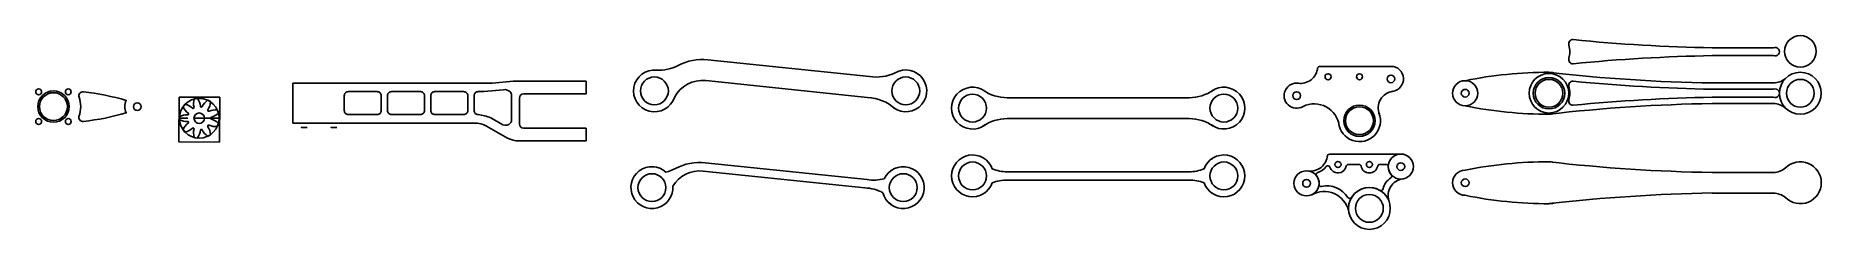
# Model space of a CAD drawing. Header units: millimetres. Extents: x 1718 to 2570, y 1384 to 1476.
import ezdxf

# ---------------------------------------------------------------- set-up
doc = ezdxf.new("R2010")
doc.units = ezdxf.units.MM
picture_1 = doc.add_image_def('image1.png', size_in_pixel=(647, 589))

msp = doc.modelspace()

# ---------------------------------------------------------------- linework, layer by layer
for p, q in [((2547.61, 1470.35), (2518.34, 1470.35)), ((2547.61, 1466.55), (2518.34, 1466.55)), ((2013.38, 1459.66), (2014.44, 1459.66)), ((2116.11, 1456.55), (2038.88, 1464.59)), ((2364.98, 1461.44), (2330.92, 1461.44)), ((1840.82, 1434.36), (1840.82, 1453.36)), ((1840.82, 1453.36), (1935.88, 1453.36)), ((1867.31, 1449.36), (1880.97, 1449.36)), ((1887.95, 1449.36), (1901.62, 1449.36)), ((1908.6, 1449.36), (1922.27, 1449.36)), ((1929.24, 1449.36), (1931.93, 1449.36)), ((1941.36, 1450.29), (1931.93, 1449.36)), ((1936.06, 1453.37), (1945.88, 1454.29)), ((1980.72, 1454.3), (1946.06, 1454.3)), ((1980.72, 1448.3), (1980.72, 1454.3)), ((2115.08, 1446.6), (2037.84, 1454.64)), ((2547.61, 1453.49), (2518.34, 1453.49)), ((2547.61, 1450.49), (2518.34, 1450.49)), ((1865.31, 1440.36), (1865.31, 1447.36)), ((1882.97, 1440.36), (1882.97, 1447.37)), ((1885.96, 1440.36), (1885.96, 1447.36)), ((1903.62, 1440.36), (1903.62, 1447.37)), ((1906.61, 1440.36), (1906.61, 1447.36)), ((1924.26, 1440.36), (1924.26, 1447.37)), ((1927.25, 1440.36), (1927.25, 1447.36)), ((1945.16, 1447.79), (1945.16, 1435.64)), ((1948.88, 1433.86), (1948.88, 1446.3)), ((1980.72, 1448.3), (1950.87, 1448.3)), ((2181.81, 1446.46), (2268.64, 1446.46)), ((2547.61, 1446.68), (2518.34, 1446.68)), ((2547.61, 1443.68), (2518.34, 1443.68)), ((1840.82, 1434.36), (1927.34, 1434.36)), ((1867.31, 1438.36), (1880.97, 1438.36)), ((1887.95, 1438.36), (1901.62, 1438.36)), ((1908.6, 1438.36), (1922.27, 1438.36)), ((1933.25, 1432.8), (1943.27, 1427.16)), ((1935.23, 1436.83), (1941.08, 1433.54)), ((2181.81, 1436.46), (2268.64, 1436.46)), ((2280.16, 1432.84), (2280.17, 1432.84)), ((1948.67, 1425.86), (1980.72, 1425.86)), ((1980.72, 1431.86), (1950.87, 1431.86)), ((1980.72, 1425.86), (1980.72, 1431.86)), ((2114.9, 1407.31), (2037.67, 1415.35)), ((2369.7, 1419.53), (2335.64, 1419.53)), ((2012.16, 1413.43), (2013.22, 1413.43)), ((2113.83, 1403.36), (2036.6, 1411.4)), ((2181.81, 1411.07), (2268.64, 1411.07)), ((2181.81, 1407.07), (2268.64, 1407.07)), ((2349.74, 1414.53), (2344.66, 1414.53)), ((2362.7, 1414.53), (2359.66, 1414.53)), ((2547.61, 1410.7), (2518.34, 1410.7)), ((2547.61, 1400.9), (2518.34, 1400.9))]:
    msp.add_line(p, q)
at = {"extrusion": (0, -1, 6.12323e-17)}
for p, q in [((1846.1, 1453.36), (1853.32, 1453.36)), ((2570.44, 1405.8, 15), (2570.44, 1405.8, 10.5))]:
    msp.add_line(p, q, dxfattribs=at)
at = {"linetype": 'ByBlock'}
msp.add_line((1786.52, 1436.65), (1786.52, 1437.28), dxfattribs=at)
at = {"linetype": 'ByBlock', "extrusion": (2.71926e-32, 4.44089e-16, -1)}
for p, q in [((1786.52, 1436.65), (1790.65, 1436.65)), ((1793.55, 1436.65), (1805.56, 1436.65))]:
    msp.add_line(p, q, dxfattribs=at)
at = {"extrusion": (0, -1, -9.09771e-14)}
msp.add_line((1840.82, 1434.36), (1927.34, 1434.36), dxfattribs=at)
at = {"elevation": 6.29}
msp.add_lwpolyline([(1740.77, 1435.09, 0.042336), (1761.24, 1439.25, -0.261606), (1761.24, 1445.13, 0.042336), (1740.77, 1449.29, 0.558229), (1738.68, 1446.64, -0.176736), (1738.68, 1437.73, 0.558229)], format="xyb", close=True, dxfattribs=at)
at = {"linetype": 'ByBlock'}
msp.add_lwpolyline([(1793.34, 1441.33, 0.334206), (1793.58, 1441.89, -0.130914), (1793.63, 1445.8, -0.287863), (1793.79, 1445.94), (1795.02, 1446.16, -0.287863), (1795.22, 1446.08, -0.130914), (1796.61, 1442.42, 0.326321), (1797, 1441.99, 0.326321), (1797.52, 1442.26, -0.130914), (1800.08, 1445.22, -0.287863), (1800.29, 1445.23), (1801.37, 1444.6, -0.287863), (1801.47, 1444.42, -0.130914), (1800.19, 1440.72, 0.326321), (1800.21, 1440.13, 0.326321), (1800.79, 1440.01, -0.130914), (1804.65, 1440.63, -0.287863), (1804.81, 1440.5), (1805.24, 1439.33, -0.287863), (1805.2, 1439.12, -0.130914), (1801.84, 1437.12, 0.326321), (1801.48, 1436.65, 0.326321), (1801.84, 1436.19, -0.130914), (1805.2, 1434.18, -0.287863), (1805.24, 1433.97), (1804.81, 1432.8, -0.287863), (1804.65, 1432.67, -0.130914), (1800.79, 1433.29, 0.326321), (1800.21, 1433.17, 0.326321), (1800.19, 1432.58, -0.130914), (1801.47, 1428.89, -0.287863), (1801.37, 1428.7), (1800.29, 1428.08, -0.287863), (1800.08, 1428.09, -0.130914), (1797.52, 1431.04, 0.326321), (1797, 1431.32, 0.326321), (1796.61, 1430.88, -0.130914), (1795.22, 1427.23, -0.287863), (1795.02, 1427.15), (1793.79, 1427.36, -0.287863), (1793.63, 1427.51, -0.130914), (1793.58, 1431.42, 0.326321), (1793.35, 1431.96, 0.326321), (1792.77, 1431.88, -0.130914), (1789.36, 1429.98, -0.287863), (1789.15, 1430.04), (1788.35, 1431, -0.287863), (1788.32, 1431.21, -0.130914), (1790.79, 1434.24, 0.326321), (1790.97, 1434.8, 0.326321), (1790.47, 1435.11, -0.130914), (1786.63, 1435.85, -0.287863), (1786.52, 1436.03), (1786.52, 1437.28, -0.287863), (1786.63, 1437.46, -0.130914), (1790.47, 1438.19, 0.326321), (1790.97, 1438.5, 0.326321), (1790.79, 1439.07, -0.130914), (1788.32, 1442.1, -0.287863), (1788.35, 1442.31), (1789.15, 1443.26, -0.287863), (1789.36, 1443.33, -0.130914), (1792.77, 1441.42, 0.334206), (1793.37, 1441.35)], format="xyb", dxfattribs=at)
for centre, radius in [((2560.44, 1468.61), 7.5), ((2334.98, 1456.44), 1.45), ((2349.98, 1456.44), 1.45), ((2440.44, 1448.59), 9.45), ((2560.44, 1448.59), 10), ((1719.4, 1449.26), 1.4), ((1726.47, 1442.19), 7.5), ((1733.54, 1449.26), 1.4), ((2013.38, 1449.72), 6.65), ((2133.38, 1449.72), 6.65), ((2319.98, 1447.44), 1.85), ((2364.98, 1455.44), 1.85), ((2400.44, 1448.59), 6), ((2400.44, 1448.59), 1.85), ((2440.44, 1448.59), 7.5), ((2440.44, 1448.59), 6.64), ((2560.44, 1448.59), 6.64), ((1726.47, 1442.19), 6.65), ((1726.47, 1442.19), 6.65), ((1766.47, 1442.19), 1.85), ((2165.23, 1441.46), 6.65), ((2285.23, 1441.46), 6.65), ((2349.98, 1435.44, 6), 7.5), ((2349.98, 1435.44), 6.65), ((1719.4, 1435.11), 1.4), ((1733.54, 1435.11), 1.4), ((2165.23, 1409.07), 6.65), ((2285.23, 1409.07), 6.65), ((2339.7, 1414.53), 1.45), ((2354.7, 1414.53), 1.45), ((2369.7, 1413.53), 6), ((2369.7, 1413.53), 1.85), ((2012.16, 1403.48), 6.65), ((2132.16, 1403.48), 6.65), ((2324.7, 1405.53), 6), ((2324.7, 1405.53), 1.85), ((2400.44, 1405.8), 1.85), ((2354.7, 1393.53), 10), ((2354.7, 1393.53), 6.65)]:
    msp.add_circle(centre, radius)
for radius in [9.5, 2.51]:
    msp.add_circle((1796.06, 1436.65), radius, dxfattribs=at)
at = {"extrusion": (0, -1, 3.06162e-16)}
for centre in [(1846.22, 19.6, -1432.27), (1846.22, 5.4, -1432.27), (1860.42, 19.6, -1432.27), (1860.42, 5.4, -1432.27)]:
    msp.add_circle(centre, 1.4, dxfattribs=at)
for centre, radius, start, end in [((2451.84, 1472.22), 2, 84.30359, 198.30556), ((2440.44, 1468.45), 10, 341.69444, 18.30556), ((2531.87, 2274.59), 804.36, 264.30359, 269.0362), ((2531.87, 662.3), 804.36, 90.9638, 95.69641), ((2548.39, 1468.45), 2.05, 247.78475, 112.21525), ((2013.38, 1449.72), 10, 83.91731, 341.81296), ((2015.64, 1479.02), 19.39, 266.45164, 297.71214), ((2036.29, 1439.7), 25.02, 84.06529, 117.71186), ((2119.27, 1477.46), 21.16, 261.40284, 295.17195), ((2133.38, 1449.72), 10, 223.5847, 120.72157), ((2321.88, 1461.43), 8.12, 261.19578, 355.31054), ((2330.92, 1460.44), 1, 90.045, 161.03035), ((2364.98, 1455.44), 6, 277.49098, 90), ((2439.85, 1262.52), 196.07, 89.82718, 101.59528), ((2440.44, 1448.59), 10, 77.10631, 90), ((2531.87, 2257.73), 804.36, 263.47317, 269.0362), ((2451.84, 1464.68), 2, 161.69444, 275.69641), ((1867.31, 1447.37), 2, 90.10036, 180.10053), ((1880.97, 1447.37), 2, 0.10036, 90.10053), ((1887.96, 1447.37), 2, 90.10036, 180.10053), ((1901.62, 1447.37), 2, 0.10036, 90.10053), ((1908.6, 1447.37), 2, 90.10036, 180.10053), ((1922.27, 1447.37), 2, 0.10036, 90.10053), ((1929.25, 1447.37), 2, 90.09175, 180.10052), ((1935.88, 1455.34), 1.98, 270, 275.32825), ((1935.88, 1455.34), 1.98, 270, 275.32825), ((1935.88, 1455.34), 1.98, 270, 275.32825), ((1941.87, 1446.5), 3.82, 44.34898, 97.55392), ((1943.18, 1447.79), 1.98, 0, 44.34898), ((1946.06, 1452.32), 1.98, 90, 95.32825), ((2036.35, 1439.49), 15.22, 84.35112, 152.16123), ((2165.23, 1441.46), 10, 53.55375, 306.44625), ((2181.81, 1466.59), 20.13, 235.07286, 269.99985), ((2268.65, 1466.59), 20.13, 269.99022, 304.98831), ((2285.23, 1441.46), 10, 233.42272, 126.57728), ((2319.98, 1447.44), 6, 80.82076, 300.61198), ((2366.92, 1441.55), 8.02, 97.62431, 202.06012), ((2451.84, 1452.35), 2, 84.30359, 198.30556), ((2440.44, 1448.59), 10, 341.69444, 18.30556), ((2531.87, 2254.73), 804.36, 264.30359, 269.0362), ((2547.1, 1463.59), 10.12, 272.93069, 308.28486), ((2548.39, 1448.59), 2.05, 247.78475, 112.21525), ((1950.94, 1446.24), 2.06, 91.79122, 178.42117), ((2114.04, 1425.47), 21.16, 47.73162, 87.20101), ((2328.33, 1431.43), 12.07, 6.94236, 116.01015), ((2439.85, 1634.65), 196.07, 258.40472, 270.17282), ((2531.87, 639.44), 804.36, 90.9638, 96.52683), ((2451.84, 1444.82), 2, 161.69444, 275.69641), ((2531.87, 642.44), 804.36, 90.9638, 95.69641), ((2547.1, 1433.58), 10.12, 51.71514, 87.06931), ((1867.31, 1440.36), 2, 179.89947, 269.89964), ((1880.97, 1440.36), 2, 269.89947, 359.89964), ((1887.96, 1440.36), 2, 179.89947, 269.89964), ((1901.62, 1440.36), 2, 269.89947, 359.89964), ((1908.6, 1440.36), 2, 179.89947, 269.89964), ((1922.27, 1440.36), 2, 269.89947, 359.89964), ((1929.25, 1440.36), 2, 179.89948, 269.90825), ((1927.34, 1422.39), 11.97, 60.42219, 90.00002), ((1926.95, 1416.94), 21.54, 67.38982, 83.89326), ((1942.29, 1436.54), 3.24, 247.99227, 314.64047), ((1943.18, 1435.64), 1.98, 314.64047, 0), ((1950.94, 1433.92), 2.06, 181.57883, 268.20878), ((2181.81, 1416.34), 20.13, 90.00015, 124.92714), ((2268.65, 1416.34), 20.13, 55.01169, 90.00978), ((2349.98, 1435.44), 10, 186.20501, 21.62137), ((2440.44, 1448.59), 10, 270, 282.89369), ((1948.26, 1436.03), 10.18, 240.62596, 272.30232), ((2035.08, 1390.47), 25.02, 84.06529, 117.71186), ((2165.23, 1409.07), 10, 19.34151, 340.65849), ((2181.81, 1434.2), 20.13, 235.07286, 238.07468), ((2285.23, 1409.07), 10, 199.33222, 160.66778), ((2268.65, 1434.2), 20.13, 301.85199, 304.98831), ((2326.6, 1419.52), 8.12, 261.19578, 355.31054), ((2335.64, 1418.53), 1, 90.045, 161.03035), ((2439.85, 1219.74), 196.07, 89.82718, 101.59528), ((2440.44, 1405.8), 10, 77.10631, 90), ((2531.87, 2214.94), 804.36, 263.47317, 269.0362), ((2560.44, 1405.8), 10, 224.93949, 135.06051), ((2012.16, 1403.48), 10, 47.8954, 4.21484), ((2014.43, 1429.78), 19.39, 283.20436, 297.71214), ((2035.1, 1396.25), 15.22, 84.35112, 148.45123), ((2118.06, 1428.23), 21.16, 261.40284, 283.70247), ((2132.16, 1403.48), 10, 194.04392, 155.23068), ((2181.81, 1431.2), 20.13, 249.19722, 269.99985), ((2181.81, 1386.95), 20.13, 90.00015, 110.80278), ((2268.65, 1431.2), 20.13, 269.99022, 290.79052), ((2268.65, 1386.95), 20.13, 69.20948, 90.00978), ((2330.32, 1409.69), 1, 107.79486, 216.47429), ((2324.7, 1405.53), 6, 356.00563, 36.47429), ((2327.54, 1418.38), 8.12, 287.79486, 323.63344), ((2334.88, 1412.97), 1, 17.9848, 143.63344), ((2339.7, 1414.53), 4.06, 197.9848, 348.60637), ((2344.66, 1413.53), 1, 90, 168.60637), ((2349.74, 1413.53), 1, 11.39363, 90), ((2354.7, 1414.53), 4.06, 191.39363, 348.60637), ((2359.66, 1413.53), 1, 90, 168.60637), ((2369.11, 1401.25), 8.02, 121.40828, 168.68325), ((2362.7, 1413.53), 1, 0, 90), ((2371.64, 1399.65), 8.02, 97.62431, 197.62396), ((2369.7, 1413.53), 6, 180, 220.86627), ((2364.4, 1408.95), 1, 301.40828, 40.86627), ((2400.44, 1405.8), 6, 90, 270), ((2547.1, 1420.81), 10.12, 272.93069, 308.28486), ((2112.8, 1382.23), 21.16, 62.85283, 87.20101), ((2181.81, 1383.95), 20.13, 121.92532, 124.92714), ((2268.65, 1383.95), 20.13, 55.01169, 58.14801), ((2333.05, 1389.52), 12.07, 14.04709, 119.06339), ((2331.68, 1405.05), 1, 176.00563, 281.62356), ((2334.31, 1392.24), 12.07, 32.61339, 101.62356), ((2345.32, 1399.29), 1, 212.61339, 328.46018), ((2354.7, 1393.53), 10, 59.62917, 148.46018), ((2360.26, 1403.02), 1, 239.62917, 348.68325), ((2439.85, 1591.86), 196.07, 258.40472, 270.17282), ((2531.87, 596.66), 804.36, 90.9638, 96.52683), ((2547.1, 1390.79), 10.12, 51.71514, 87.06931), ((2112.82, 1379.23), 21.16, 47.73162, 55.13151), ((2440.44, 1405.8), 10, 270, 282.89369)]:
    msp.add_arc(centre, radius, start, end)

# ---------------------------------------------------------------- pictures from other files: only their frames are drawn
at = {"linetype": 'ByBlock'}
image = msp.add_image(picture_1, insert=(1805.78, 1425.24), size_in_units=(21.41, 19.49), rotation=89.61008, dxfattribs=at)
image.dxf.flags = 7

doc.saveas('drawing.dxf')
